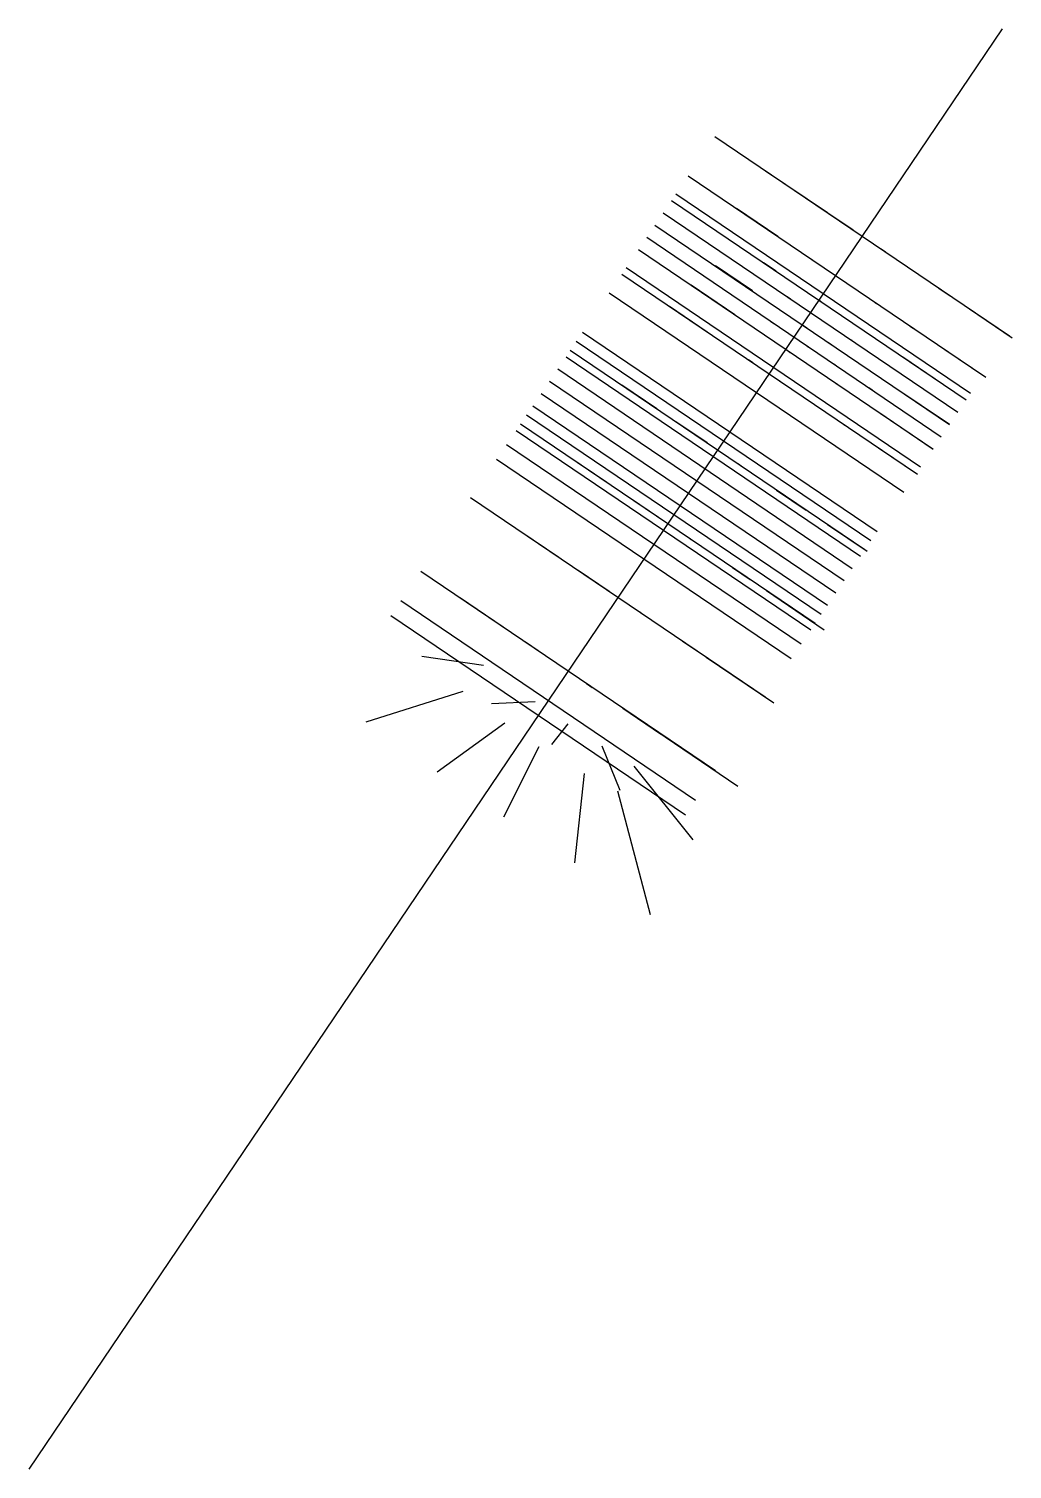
# Model space of a CAD drawing. Extents: x 7093.3 to 7109.9, y -23461.1 to -23436.8.
import ezdxf

# ---------------------------------------------------------------- set-up
doc = ezdxf.new("R2010")
doc.units = 0
for name, color, linetype, lineweight in [('100 4W CUT4 LHPS 7EMB SLOT2 RINGS_DXF_RINGDESIGN_100 4W CUT4  LHPS 7EMB SLOT_SURVEYEXPORT', 7, 'Continuous', 25), ('100 4W CUT4 LHPS 7EMB SLOT2 RINGS_DXF_RINGDESIGN_100 4W CUT4  LHPS 7EMB SLOT_SURVEYEXPORT_S10', 7, 'Continuous', 25), ('100 4W CUT4 LHPS 7EMB SLOT2 RINGS_DXF_RINGDESIGN_100 4W CUT4  LHPS 7EMB SLOT_SURVEYEXPORT_S11', 7, 'Continuous', 25), ('100 4W CUT4 LHPS 7EMB SLOT2 RINGS_DXF_RINGDESIGN_100 4W CUT4  LHPS 7EMB SLOT_SURVEYEXPORT_S12', 7, 'Continuous', 25), ('100 4W CUT4 LHPS 7EMB SLOT2 RINGS_DXF_RINGDESIGN_100 4W CUT4  LHPS 7EMB SLOT_SURVEYEXPORT_S8A', 7, 'Continuous', 25), ('100 4W CUT4 LHPS 7EMB SLOT2 RINGS_DXF_RINGDESIGN_100 4W CUT4  LHPS 7EMB SLOT_SURVEYEXPORT_S8B', 7, 'Continuous', 25), ('100 4W CUT4 LHPS 7EMB SLOT2 RINGS_DXF_RINGDESIGN_100 4W CUT4  LHPS 7EMB SLOT_SURVEYEXPORT_S9', 7, 'Continuous', 25), ('100 4W CUT4 LHPS 7EMB SLOT2 RINGS_DXF_RINGDESIGN_100 4W CUT4  LHPS 7EMB SLOT_SURVEYEXPORT_SL1', 7, 'Continuous', 25), ('100 4W CUT4 LHPS 7EMB SLOT2 RINGS_DXF_RINGDESIGN_100 4W CUT4  LHPS 7EMB SLOT_SURVEYEXPORT_SL2', 7, 'Continuous', 25), ('100 4W CUT4 LHPS 7EMB SLOT2 RINGS_DXF_RINGDESIGN_100 4W CUT4  LHPS 7EMB SLOT_SURVEYEXPORT_SL3', 7, 'Continuous', 25), ('100 4W CUT4 LHPS 7EMB SLOT2 RINGS_DXF_RINGDESIGN_100 4W CUT4  LHPS 7EMB SLOT_SURVEYEXPORT_SL4', 7, 'Continuous', 25), ('100 4W CUT4 LHPS 7EMB SLOT2 RINGS_DXF_RINGDESIGN_100 4W CUT4  LHPS 7EMB SLOT_SURVEYEXPORT_SL5', 7, 'Continuous', 25), ('100 4W CUT4 LHPS 7EMB SLOT2 RINGS_DXF_RINGDESIGN_100 4W CUT4  LHPS 7EMB SLOT_SURVEYEXPORT_SL6', 7, 'Continuous', 25), ('100 4W CUT4 LHPS 7EMB SLOT2 RINGS_DXF_RINGDESIGN_100 4W CUT4  LHPS 7EMB SLOT_SURVEYEXPORT_SL7', 7, 'Continuous', 25), ('100 4W CUT4 LHPS 7EMB SLOT2 RINGS_DXF_RINGDESIGN_100 4W CUT4  LHPS 7EMB SLOT_SURVEYEXPORT_SL8', 7, 'Continuous', 25)]:
    doc.layers.add(name, color=color, linetype=linetype, lineweight=lineweight)

msp = doc.modelspace()

# ---------------------------------------------------------------- linework, layer by layer
at = {"layer": '100 4W CUT4 LHPS 7EMB SLOT2 RINGS_DXF_RINGDESIGN_100 4W CUT4  LHPS 7EMB SLOT_SURVEYEXPORT', "color": 7}
for points, elevation in [([(7104.866, -23438.619), (7109.836, -23441.981)], -1066.391), ([(7104.417, -23439.282), (7109.387, -23442.644)], -1066.388), ([(7104.137, -23439.696), (7109.107, -23443.058)], -1066.387), ([(7103.997, -23439.903), (7108.967, -23443.265)], -1066.386), ([(7103.857, -23440.11), (7108.827, -23443.472)], -1066.386), ([(7103.577, -23440.525), (7108.547, -23443.886)], -1066.384), ([(7103.717, -23440.317), (7108.687, -23443.679)], -1066.385), ([(7103.297, -23440.939), (7108.267, -23444.3)], -1066.383), ([(7107.398, -23445.585), (7102.428, -23442.224)], -1066.378), ([(7106.557, -23446.828), (7101.587, -23443.466)], -1066.374), ([(7105.717, -23448.07), (7100.747, -23444.709)], -1066.37), ([(7104.877, -23449.313), (7099.907, -23445.951)], -1066.366), ([(7104.54, -23449.81), (7099.57, -23446.448)], -1066.364), ([(7104.372, -23450.058), (7099.402, -23446.697)], -1066.363)]:
    msp.add_lwpolyline(points, dxfattribs=dict(at, elevation=elevation))
at = {"layer": '100 4W CUT4 LHPS 7EMB SLOT2 RINGS_DXF_RINGDESIGN_100 4W CUT4  LHPS 7EMB SLOT_SURVEYEXPORT', "color": 1}
for points, elevation in [([(7109.179, -23442.951), (7104.209, -23439.59)], -1066.378), ([(7108.339, -23444.194), (7103.369, -23440.832)], -1066.374), ([(7103.084, -23441.253), (7108.054, -23444.615)], -1066.391), ([(7102.636, -23441.916), (7107.606, -23445.278)], -1066.388), ([(7107.499, -23445.436), (7102.529, -23442.075)], -1066.37), ([(7102.356, -23442.33), (7107.326, -23445.692)], -1066.387), ([(7102.216, -23442.537), (7107.186, -23445.899)], -1066.386), ([(7101.936, -23442.952), (7106.906, -23446.313)], -1066.385), ([(7102.076, -23442.744), (7107.046, -23446.106)], -1066.386), ([(7101.796, -23443.159), (7106.766, -23446.52)], -1066.384), ([(7106.658, -23446.679), (7101.688, -23443.317)], -1066.366), ([(7101.515, -23443.573), (7106.485, -23446.934)], -1066.383), ([(7106.322, -23447.176), (7101.352, -23443.814)], -1066.364), ([(7106.154, -23447.424), (7101.184, -23444.063)], -1066.363)]:
    msp.add_lwpolyline(points, dxfattribs=dict(at, elevation=elevation))
at = {"layer": '100 4W CUT4 LHPS 7EMB SLOT2 RINGS_DXF_RINGDESIGN_100 4W CUT4  LHPS 7EMB SLOT_SURVEYEXPORT', "color": 7}
msp.add_polyline3d([(7109.716, -23436.802, -1066.403), (7093.292, -23461.086, -1066.32)], dxfattribs=at)
at = {"layer": '100 4W CUT4 LHPS 7EMB SLOT2 RINGS_DXF_RINGDESIGN_100 4W CUT4  LHPS 7EMB SLOT_SURVEYEXPORT_S10', "color": 7}
for points in [[(7102.237, -23445.717, -1063.01), (7101.593, -23445.281, -1049.996)], [(7103.084, -23446.29, -1062.714), (7102.561, -23445.936, -1049.726)], [(7103.636, -23446.663, -1062.714), (7103.6, -23446.638, -1049.714)], [(7104.32, -23447.126, -1062.601), (7104.64, -23447.342, -1049.806)], [(7104.722, -23447.397, -1063.406), (7105.86, -23448.167, -1049.714)]]:
    msp.add_polyline3d(points, dxfattribs=at)
at = {"layer": '100 4W CUT4 LHPS 7EMB SLOT2 RINGS_DXF_RINGDESIGN_100 4W CUT4  LHPS 7EMB SLOT_SURVEYEXPORT_S11', "color": 7}
for points in [[(7103.042, -23444.451, -1062.604), (7102.404, -23444.019, -1049.758)], [(7103.914, -23445.04, -1062.412), (7103.445, -23444.723, -1049.799)], [(7104.478, -23445.421, -1062.288), (7104.453, -23445.405, -1049.758)], [(7105.163, -23445.885, -1062.502), (7105.46, -23446.086, -1049.758)], [(7105.737, -23446.273, -1063.158), (7106.713, -23446.933, -1049.807)]]:
    msp.add_polyline3d(points, dxfattribs=at)
at = {"layer": '100 4W CUT4 LHPS 7EMB SLOT2 RINGS_DXF_RINGDESIGN_100 4W CUT4  LHPS 7EMB SLOT_SURVEYEXPORT_S12', "color": 7}
for points in [[(7103.887, -23443.211, -1062.66), (7103.297, -23442.812, -1050.231)], [(7104.736, -23443.785, -1062.644), (7104.21, -23443.429, -1050.266)], [(7105.312, -23444.174, -1062.634), (7105.266, -23444.143, -1050.094)], [(7105.908, -23444.578, -1062.623), (7106.407, -23444.915, -1050.094)], [(7106.767, -23445.159, -1063.006), (7107.434, -23445.61, -1050.128)]]:
    msp.add_polyline3d(points, dxfattribs=at)
at = {"layer": '100 4W CUT4 LHPS 7EMB SLOT2 RINGS_DXF_RINGDESIGN_100 4W CUT4  LHPS 7EMB SLOT_SURVEYEXPORT_S8A', "color": 7}
for points in [[(7100.614, -23447.975, -1062.749), (7098.981, -23448.49, -1049.991)], [(7101.325, -23448.507, -1062.349), (7100.183, -23449.336, -1049.727)], [(7101.895, -23448.907, -1062.237), (7101.299, -23450.094, -1049.698)], [(7102.66, -23449.356, -1062.771), (7102.501, -23450.864, -1050.042)], [(7103.224, -23449.651, -1063.449), (7103.773, -23451.735, -1049.96)]]:
    msp.add_polyline3d(points, dxfattribs=at)
at = {"layer": '100 4W CUT4 LHPS 7EMB SLOT2 RINGS_DXF_RINGDESIGN_100 4W CUT4  LHPS 7EMB SLOT_SURVEYEXPORT_S8B', "color": 7}
for points in [[(7100.961, -23447.537, -1062.862), (7099.922, -23447.382, -1049.844)], [(7101.834, -23448.147, -1062.397), (7101.098, -23448.184, -1049.704)], [(7102.384, -23448.52, -1062.364), (7102.111, -23448.866, -1049.78)], [(7102.959, -23448.893, -1062.75), (7103.263, -23449.639, -1049.911)], [(7103.498, -23449.231, -1063.379), (7104.498, -23450.474, -1049.919)]]:
    msp.add_polyline3d(points, dxfattribs=at)
at = {"layer": '100 4W CUT4 LHPS 7EMB SLOT2 RINGS_DXF_RINGDESIGN_100 4W CUT4  LHPS 7EMB SLOT_SURVEYEXPORT_S9', "color": 7}
for points in [[(7101.435, -23446.985, -1062.968), (7100.574, -23446.403, -1049.873)], [(7102.118, -23447.447, -1062.65), (7101.67, -23447.144, -1049.873)], [(7102.701, -23447.841, -1062.513), (7102.796, -23447.905, -1049.766)], [(7103.314, -23448.256, -1062.798), (7103.951, -23448.687, -1049.766)], [(7103.873, -23448.634, -1063.199), (7105.254, -23449.568, -1049.837)]]:
    msp.add_polyline3d(points, dxfattribs=at)
at = {"layer": '100 4W CUT4 LHPS 7EMB SLOT2 RINGS_DXF_RINGDESIGN_100 4W CUT4  LHPS 7EMB SLOT_SURVEYEXPORT_SL1', "color": 7}
for points in [[(7104.739, -23441.914, -1062.52), (7104.101, -23441.482, -1050.086)], [(7105.506, -23442.433, -1062.52), (7105.436, -23442.385, -1050.245)], [(7105.849, -23442.665, -1062.602), (7106.05, -23442.801, -1050.216)], [(7106.458, -23443.076, -1062.827), (7106.499, -23443.105, -1050.245)], [(7107.045, -23443.474, -1062.892), (7107.114, -23443.52, -1050.159)], [(7107.63, -23443.869, -1062.965), (7108.286, -23444.313, -1050.135)]]:
    msp.add_polyline3d(points, dxfattribs=at)
at = {"layer": '100 4W CUT4 LHPS 7EMB SLOT2 RINGS_DXF_RINGDESIGN_100 4W CUT4  LHPS 7EMB SLOT_SURVEYEXPORT_SL2', "color": 7}
for points in [[(7105.206, -23441.626, -1062.78), (7104.466, -23441.126, -1050.502)], [(7106.08, -23442.217, -1062.651), (7106.138, -23442.257, -1049.651)], [(7106.494, -23442.497, -1062.783), (7106.552, -23442.537, -1049.783)], [(7106.908, -23442.777, -1062.742), (7106.966, -23442.817, -1049.742)], [(7107.616, -23443.256, -1062.592), (7108.549, -23443.887, -1050.372)]]:
    msp.add_polyline3d(points, dxfattribs=at)
at = {"layer": '100 4W CUT4 LHPS 7EMB SLOT2 RINGS_DXF_RINGDESIGN_100 4W CUT4  LHPS 7EMB SLOT_SURVEYEXPORT_SL3', "color": 7}
for points in [[(7105.806, -23441.73, -1062.698), (7105.862, -23441.768, -1050.204)], [(7106.427, -23442.15, -1062.759), (7106.483, -23442.188, -1050.209)], [(7106.873, -23442.452, -1062.71), (7106.897, -23442.468, -1050.213)], [(7107.464, -23442.851, -1062.431), (7107.519, -23442.888, -1050.219)]]:
    msp.add_polyline3d(points, dxfattribs=at)
at = {"layer": '100 4W CUT4 LHPS 7EMB SLOT2 RINGS_DXF_RINGDESIGN_100 4W CUT4  LHPS 7EMB SLOT_SURVEYEXPORT_SL4', "color": 7}
for points in [[(7105.5, -23441.222, -1063.025), (7104.877, -23440.8, -1050.258)], [(7106.36, -23441.803, -1062.735), (7106.419, -23441.843, -1049.73)], [(7106.775, -23442.083, -1062.695), (7106.833, -23442.123, -1049.702)], [(7107.189, -23442.364, -1062.579), (7107.248, -23442.404, -1049.585)], [(7107.887, -23442.836, -1062.671), (7108.823, -23443.469, -1050.217)]]:
    msp.add_polyline3d(points, dxfattribs=at)
at = {"layer": '100 4W CUT4 LHPS 7EMB SLOT2 RINGS_DXF_RINGDESIGN_100 4W CUT4  LHPS 7EMB SLOT_SURVEYEXPORT_SL5', "color": 7}
for points in [[(7106.085, -23441.315, -1062.896), (7106.142, -23441.354, -1050.204)], [(7106.707, -23441.736, -1062.673), (7106.763, -23441.774, -1050.209)], [(7107.153, -23442.038, -1062.589), (7107.177, -23442.054, -1050.213)], [(7107.743, -23442.437, -1062.566), (7107.799, -23442.474, -1050.218)]]:
    msp.add_polyline3d(points, dxfattribs=at)
at = {"layer": '100 4W CUT4 LHPS 7EMB SLOT2 RINGS_DXF_RINGDESIGN_100 4W CUT4  LHPS 7EMB SLOT_SURVEYEXPORT_SL6', "color": 7}
for points in [[(7105.902, -23440.89, -1063.188), (7105.687, -23440.745, -1050.126)], [(7106.619, -23441.374, -1062.724), (7106.696, -23441.427, -1050.208)], [(7107.055, -23441.669, -1062.659), (7107.111, -23441.707, -1050.211)], [(7107.469, -23441.95, -1062.586), (7107.525, -23441.987, -1050.215)], [(7108.037, -23442.334, -1062.73), (7108.585, -23442.705, -1050.098)]]:
    msp.add_polyline3d(points, dxfattribs=at)
at = {"layer": '100 4W CUT4 LHPS 7EMB SLOT2 RINGS_DXF_RINGDESIGN_100 4W CUT4  LHPS 7EMB SLOT_SURVEYEXPORT_SL7', "color": 7}
for points in [[(7105.927, -23440.303, -1063.604), (7105.23, -23439.832, -1050.041)], [(7106.503, -23440.693, -1063.103), (7106.561, -23440.732, -1050.205)], [(7107.126, -23441.114, -1062.668), (7107.182, -23441.152, -1050.21)], [(7107.573, -23441.416, -1062.611), (7107.596, -23441.432, -1050.213)], [(7108.162, -23441.815, -1062.688), (7108.217, -23441.852, -1050.217)], [(7108.744, -23442.208, -1063.014), (7109.437, -23442.677, -1050.064)]]:
    msp.add_polyline3d(points, dxfattribs=at)
at = {"layer": '100 4W CUT4 LHPS 7EMB SLOT2 RINGS_DXF_RINGDESIGN_100 4W CUT4  LHPS 7EMB SLOT_SURVEYEXPORT_SL8', "color": 7}
for points in [[(7106.769, -23439.906, -1063.963), (7105.724, -23439.2, -1050.119)], [(7107.198, -23440.197, -1063.049), (7106.572, -23439.773, -1050.153)], [(7107.744, -23440.566, -1062.706), (7107.67, -23440.516, -1050.214)], [(7108.645, -23441.176, -1062.736), (7108.834, -23441.303, -1050.202)], [(7109.163, -23441.526, -1063.337), (7109.884, -23442.013, -1050.104)]]:
    msp.add_polyline3d(points, dxfattribs=at)

doc.saveas('drawing.dxf')
